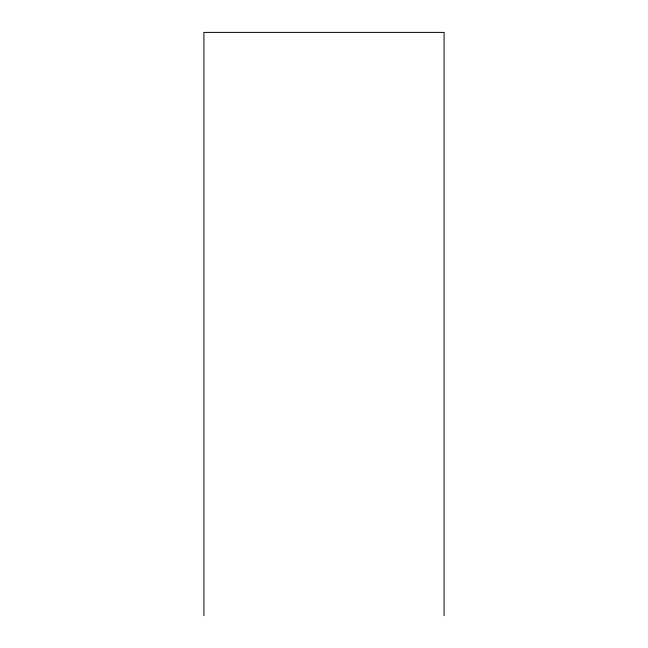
<?xml version="1.0" encoding="UTF-8"?>
<svg xmlns="http://www.w3.org/2000/svg" width="648" height="648" viewBox="0 0 648 648"><rect width="100%" height="100%" fill="white"/><g stroke="black" fill="none" stroke-linecap="round" stroke-linejoin="round"><path stroke-width="0.97" d="M444.091 615.6L444.091 32.4L203.909 32.4L203.909 615.6"/></g></svg>
